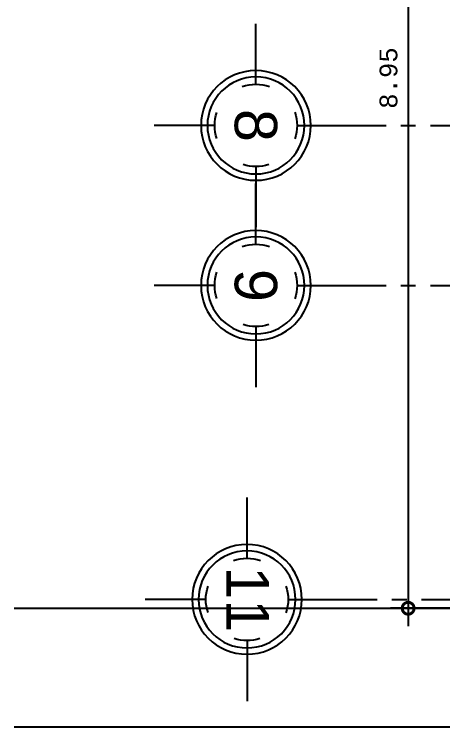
# Model space of a CAD drawing. Header units: inches. Extents: x -9 to 337, y -247 to 209.
# Drawn here: x 52.21 to 55.82, y 43.86 to 49.87 of the extents above; entities that cross this region are included whole.
import ezdxf
from ezdxf.enums import TextEntityAlignment as Align

# ---------------------------------------------------------------- set-up
doc = ezdxf.new("R2010")
doc.units = ezdxf.units.IN
doc.header["$MEASUREMENT"] = 0
doc.header["$PDMODE"] = 34
doc.linetypes.add('CENTER2', pattern=[1.125, 0.75, -0.125, 0.125, -0.125])
doc.styles.add('MONOTXT4', font='monotxt4.shx')
doc.styles.get("Standard").update_dxf_attribs({"font": 'arial.ttf'})
doc.dimstyles.new('E100', dxfattribs={"dimtxt": 0.15, "dimasz": 0.2, "dimexe": 0.15, "dimexo": 0.02, "dimgap": 0.09, "dimtad": 1, "dimzin": 0, "dimdsep": 46, "dimtxsty": 'MONOTXT4', "dimblk": 'DOTSMALL', "dimcen": 0.01, "dimdle": 0.15, "dimclrd": 1, "dimclre": 1, "dimclrt": 2, "dimadec": 0, "dimazin": 0, "dimtfac": 1, "dimtofl": 0, "dimtmove": 1, "dimatfit": 1, "dimldrblk": 'OPEN90', "dimfxl": 1, "dimtolj": 1, "dimtzin": 0, "dimarcsym": 0})

# ---------------------------------------------------------------- blocks, each defined once
blk = doc.blocks.new('EJE NORTE NUEVO')
at = {"color": 8}
for p, q in [((0, 3.2523), (0, 3.7639)), ((-0.3472, 2.9051), (-0.8588, 2.9051)), ((0.3472, 2.9051), (0.8588, 2.9051))]:
    blk.add_line(p, q, dxfattribs=at)
at = {"color": 2, "linetype": 'CENTER2'}
blk.add_line((0, 2.5579), (0, -2.5579), dxfattribs=at)
at = {"color": 8}
blk.add_circle((0, 2.9051), 0.4631, dxfattribs=at)
at = {"color": 4}
blk.add_circle((0, 2.9051), 0.4093, dxfattribs=at)
at = {"color": 8}
for start, end in [(71.41612, 108.58388), (160.69933, 199.27842), (341.76936, 18.25289), (251.05257, 288.94743)]:
    blk.add_arc((0, 2.9051), 0.3472, start, end, dxfattribs=at)
at = {"color": 4}
blk.add_attdef('A', text='', height=0.3581, dxfattribs=at).set_placement((0, 2.9051), align=Align.MIDDLE_CENTER)
blk = doc.blocks.new('_DotSmall')
at = {"color": 0, "linetype": 'ByBlock', "const_width": 0.5}
blk.add_lwpolyline([(-0.0625, 0, 1), (0.0625, 0, 1)], format="xyb", close=True, dxfattribs=at)
blk = doc.blocks.new('*D77')
at = {"color": 1, "lineweight": -2, "transparency": 16777216}
for p, q in [((55.5301, 53.9588), (55.5301, 44.7088)), ((56.9063, 53.8088), (55.3801, 53.8088)), ((56.9063, 44.8588), (55.3801, 44.8588))]:
    blk.add_line(p, q, dxfattribs=at)
at = {"layer": 'DEFPOINTS', "color": 0, "transparency": 16777216}
for p in [(56.9263, 53.8088), (55.5301, 44.8588), (56.9263, 44.8588)]:
    blk.add_point(p, dxfattribs=at)
at = {"color": 1, "lineweight": -2, "transparency": 16777216, "xscale": 0.2, "yscale": 0.2, "zscale": 0.2}
for p, rotation in [((55.5301, 53.8088), 90), ((55.5301, 44.8588), 270)]:
    blk.add_blockref('_DotSmall', p, dxfattribs=dict(at, rotation=rotation))
at = {"color": 2, "transparency": 16777216, "insert": (55.3651, 49.3338), "char_height": 0.15, "attachment_point": 5, "rotation": 90, "style": 'MONOTXT4'}
blk.add_mtext('\\A1;8.95', dxfattribs=at)
blk = doc.blocks.new('_Open90')
at = {"color": 0, "linetype": 'ByBlock', "lineweight": -2}
for p, q in [((-0.5, 0.5), (0, 0)), ((0, 0), (-1, 0)), ((0, 0), (-0.5, -0.5))]:
    blk.add_line(p, q, dxfattribs=at)

msp = doc.modelspace()

# ---------------------------------------------------------------- linework, layer by layer
at = {"color": 8}
for p, q in [((52.2081, 44.8588), (57.7763, 44.8588)), ((52.2081, 43.8588), (56.0763, 43.8588))]:
    msp.add_line(p, q, dxfattribs=at)

# ---------------------------------------------------------------- block references
at = {"color": 4}
ref = msp.add_blockref('EJE NORTE NUEVO', (57.1513, 48.9338), dxfattribs=dict(at, xscale=-1, rotation=90))
ref.add_attrib('A', '8', dxfattribs={"color": 4, "height": 0.3581, "rotation": 270}).set_placement((54.2462, 48.9338), align=Align.MIDDLE_CENTER)
ref = msp.add_blockref('EJE NORTE NUEVO', (57.1513, 47.5838), dxfattribs=dict(at, xscale=-1, rotation=90))
ref.add_attrib('A', '9', dxfattribs={"color": 4, "height": 0.3581, "rotation": 270}).set_placement((54.2462, 47.5838), align=Align.MIDDLE_CENTER)
ref = msp.add_blockref('EJE NORTE NUEVO', (57.0763, 44.9338), dxfattribs=dict(at, xscale=-1, rotation=90))
ref.add_attrib('A', '11', dxfattribs={"color": 4, "height": 0.35811, "rotation": 270}).set_placement((54.1761, 44.9338), align=Align.MIDDLE_CENTER)

# ---------------------------------------------------------------- dimensions: what is measured, and where the dimension line sits
dim = msp.add_linear_dim(base=(55.5301, 44.8588), p1=(56.9263, 53.8088), p2=(56.9263, 44.8588), angle=90, dimstyle='E100')
dim.commit()
dim.dimension.update_dxf_attribs({"geometry": '*D77', "text_midpoint": (55.3651, 49.3338)})

doc.saveas('drawing.dxf')
